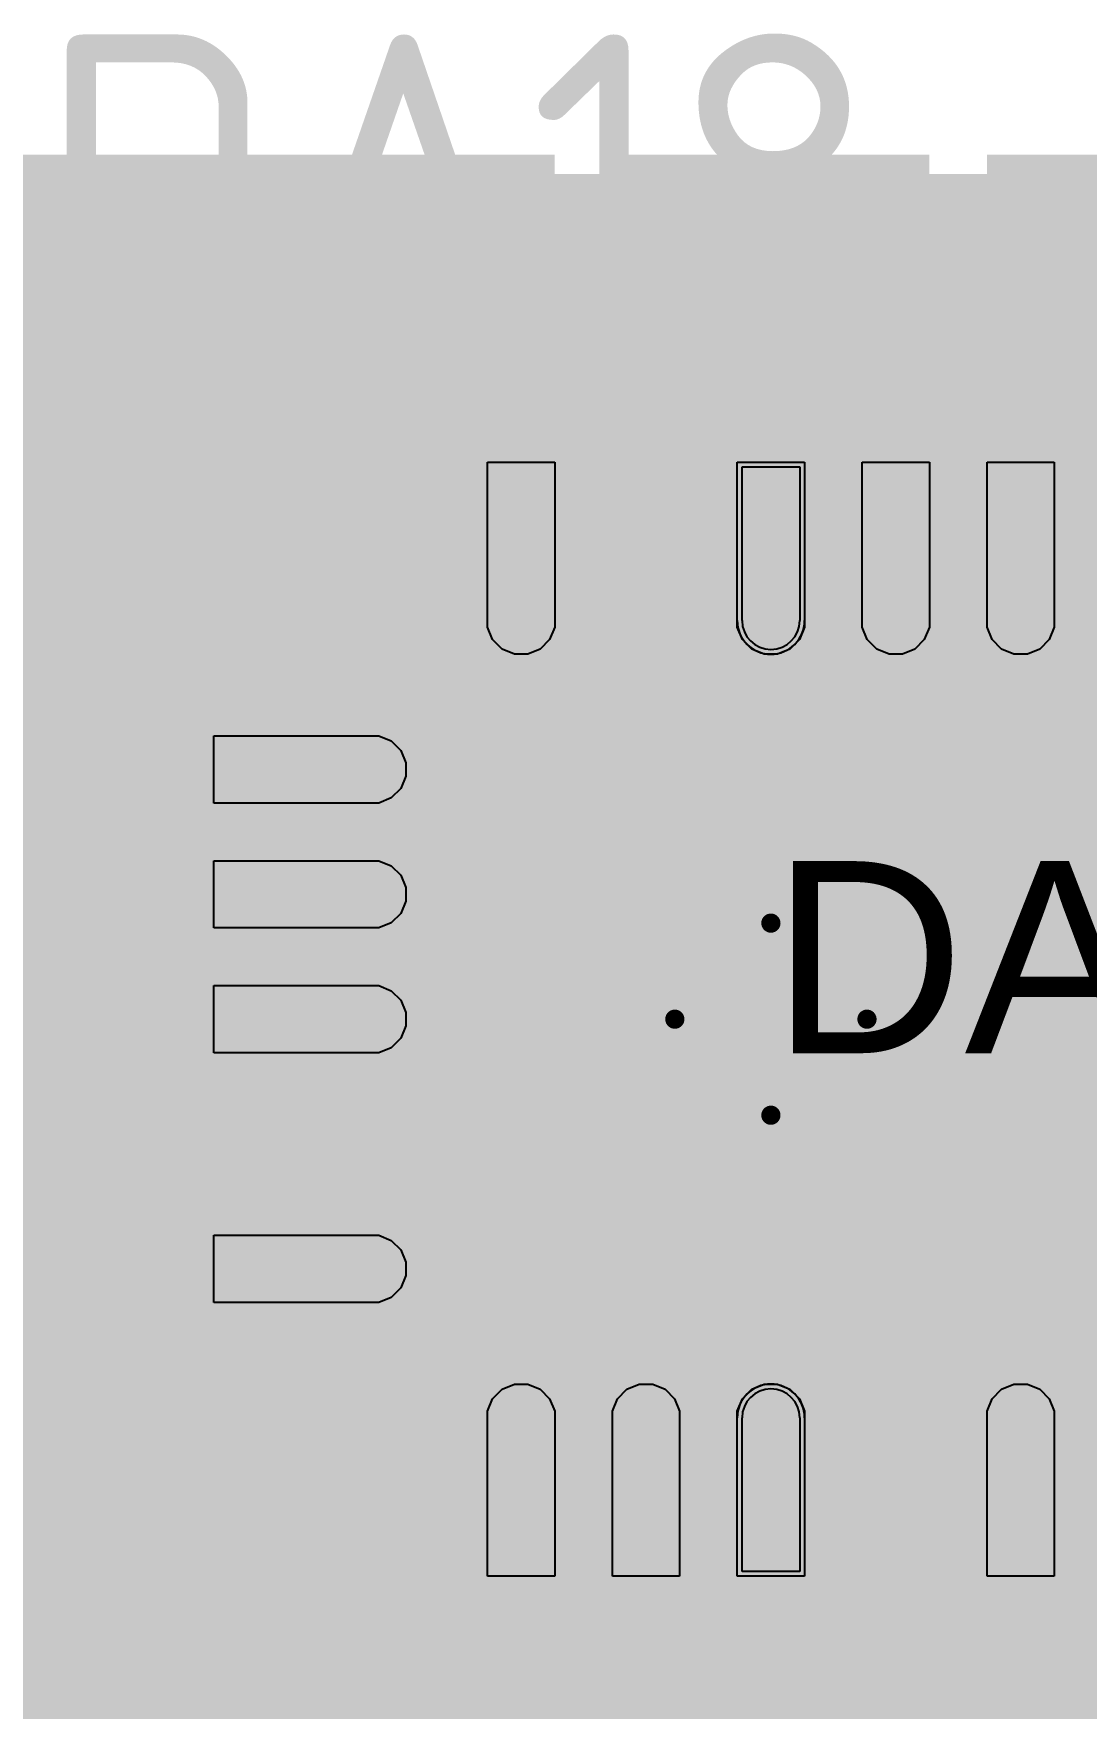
# Model space of a CAD drawing. Header units: inches. Extents: x 0 to 220, y 0 to 115.
# Drawn here: x 137.4 to 142.89, y 29.01 to 37.73 of the extents above; entities that cross this region are included whole.
import ezdxf

# ---------------------------------------------------------------- set-up
doc = ezdxf.new("R2010")
doc.units = ezdxf.units.IN
for name, color, linetype in [('Bottom Layer- Bottom', 5, 'Continuous'), ('Bottom Solder- Bot Mask', 6, 'Continuous'), ('Top 3D Body', 56, 'Continuous'), ('Top Assembly', 56, 'Continuous'), ('Top Component Center', 56, 'Continuous'), ('Top Courtyard', 56, 'Continuous'), ('Top Layer- Top', 1, 'Continuous'), ('Top Overlay- Top Silk', 2, 'Continuous'), ('Top Paste- Top Paste', 8, 'Continuous'), ('Top Solder- Top Mask', 216, 'Continuous')]:
    doc.layers.add(name, color=color, linetype=linetype)
doc.styles.add('Arial', font='', dxfattribs={"height": 0.2})
doc.styles.add('GOST type B', font='', dxfattribs={"height": 0.2})
doc.styles.get('Arial').set_extended_font_data('Arial')
doc.styles.get('GOST type B').set_extended_font_data('GOST type B')

# ---------------------------------------------------------------- blocks, each defined once
blk = doc.blocks.new('20_VQFN_52')
at = {"layer": 'Bottom Layer- Bottom'}
h = blk.add_hatch(color=7, dxfattribs=at)
edge = h.paths.add_edge_path()
edge.add_arc((-1.00000054, 1.00000054), 0.2999994, 0, 360)
h = blk.add_hatch(color=7, dxfattribs=at)
edge = h.paths.add_edge_path()
edge.add_arc((0, 1.00000054), 0.2999994, 0, 360)
h = blk.add_hatch(color=7, dxfattribs=at)
edge = h.paths.add_edge_path()
edge.add_arc((1.00000054, 1.00000054), 0.2999994, 0, 360)
h = blk.add_hatch(color=7, dxfattribs=at)
edge = h.paths.add_edge_path()
edge.add_arc((-1.00000054, 0), 0.2999994, 0, 360)
h = blk.add_hatch(color=7, dxfattribs=at)
edge = h.paths.add_edge_path()
edge.add_arc((0, 0), 0.2999994, 0, 360)
h = blk.add_hatch(color=7, dxfattribs=at)
edge = h.paths.add_edge_path()
edge.add_arc((1.00000054, 0), 0.2999994, 0, 360)
h = blk.add_hatch(color=7, dxfattribs=at)
edge = h.paths.add_edge_path()
edge.add_arc((-1.00000054, -1.00000054), 0.2999994, 0, 360)
h = blk.add_hatch(color=7, dxfattribs=at)
edge = h.paths.add_edge_path()
edge.add_arc((0, -1.00000054), 0.2999994, 0, 360)
h = blk.add_hatch(color=7, dxfattribs=at)
edge = h.paths.add_edge_path()
edge.add_arc((1.00000054, -1.00000054), 0.2999994, 0, 360)
at = {"layer": 'Bottom Solder- Bot Mask'}
h = blk.add_hatch(color=7, dxfattribs=at)
edge = h.paths.add_edge_path()
edge.add_arc((-1.00000054, 1.00000054), 0.2999994, 0, 360)
h = blk.add_hatch(color=7, dxfattribs=at)
edge = h.paths.add_edge_path()
edge.add_arc((0, 1.00000054), 0.2999994, 0, 360)
h = blk.add_hatch(color=7, dxfattribs=at)
edge = h.paths.add_edge_path()
edge.add_arc((1.00000054, 1.00000054), 0.2999994, 0, 360)
h = blk.add_hatch(color=7, dxfattribs=at)
edge = h.paths.add_edge_path()
edge.add_arc((-1.00000054, 0), 0.2999994, 0, 360)
h = blk.add_hatch(color=7, dxfattribs=at)
edge = h.paths.add_edge_path()
edge.add_arc((0, 0), 0.2999994, 0, 360)
h = blk.add_hatch(color=7, dxfattribs=at)
edge = h.paths.add_edge_path()
edge.add_arc((1.00000054, 0), 0.2999994, 0, 360)
h = blk.add_hatch(color=7, dxfattribs=at)
edge = h.paths.add_edge_path()
edge.add_arc((-1.00000054, -1.00000054), 0.2999994, 0, 360)
h = blk.add_hatch(color=7, dxfattribs=at)
edge = h.paths.add_edge_path()
edge.add_arc((0, -1.00000054), 0.2999994, 0, 360)
h = blk.add_hatch(color=7, dxfattribs=at)
edge = h.paths.add_edge_path()
edge.add_arc((1.00000054, -1.00000054), 0.2999994, 0, 360)
at = {"layer": 'Top Layer- Top'}
h = blk.add_hatch(color=1, dxfattribs=at)
edge = h.paths.add_edge_path()
edge.add_line((-1.12499902, 2.89999928), (-1.12499902, 2.07499966))
edge.add_arc((-1.29999994, 2.07499966), 0.17500092, 270, 360, ccw=False)
edge.add_arc((-1.29999994, 2.07499966), 0.17500092, 180, 270, ccw=False)
edge.add_line((-1.47500086, 2.07499966), (-1.47500086, 2.89999928))
edge.add_line((-1.47500086, 2.89999928), (-1.12499902, 2.89999928))
h = blk.add_hatch(color=1, dxfattribs=at)
edge = h.paths.add_edge_path()
edge.add_line((-0.47500032, 2.89999928), (-0.47500032, 2.07499966))
edge.add_arc((-0.65000124, 2.07499966), 0.17500092, 270.00000000000006, 360, ccw=False)
edge.add_arc((-0.6500030360289737, 2.074995324015527), 0.1749965840247437, 179.9985803516581, 270.00058803936463, ccw=False)
edge.add_line((-0.8249996199999998, 2.07499966), (-0.8249996199999998, 2.89999928))
edge.add_line((-0.8249996199999998, 2.89999928), (-0.47500032, 2.89999928))
h = blk.add_hatch(color=1, dxfattribs=at)
edge = h.paths.add_edge_path()
edge.add_line((0.8249996199999998, 2.89999928), (0.8249996199999998, 2.07499966))
edge.add_arc((0.6499969038820222, 2.075001456073475), 0.1750027161271943, 270.0014196423068, 359.99941196667055, ccw=False)
edge.add_arc((0.65000124, 2.07499966), 0.17500092, 180, 270, ccw=False)
edge.add_line((0.47500032, 2.07499966), (0.47500032, 2.89999928))
edge.add_line((0.47500032, 2.89999928), (0.8249996199999998, 2.89999928))
h = blk.add_hatch(color=1, dxfattribs=at)
edge = h.paths.add_edge_path()
edge.add_line((1.47500086, 2.89999928), (1.47500086, 2.07499966))
edge.add_arc((1.29999994, 2.07499966), 0.17500092, 270, 360, ccw=False)
edge.add_arc((1.29999994, 2.07499966), 0.17500092, 180, 270, ccw=False)
edge.add_line((1.12499902, 2.07499966), (1.12499902, 2.89999928))
edge.add_line((1.12499902, 2.89999928), (1.47500086, 2.89999928))
h = blk.add_hatch(color=7, dxfattribs=at)
edge = h.paths.add_edge_path()
edge.add_arc((-1.29999994, 2.39999774), 0.15750032, 0, 360)
h = blk.add_hatch(color=7, dxfattribs=at)
edge = h.paths.add_edge_path()
edge.add_arc((-0.65000124, 2.39999774), 0.15750032, 0, 360)
h = blk.add_hatch(color=7, dxfattribs=at)
edge = h.paths.add_edge_path()
edge.add_arc((0, 2.41805206), 0.15750032, 0, 360)
h = blk.add_hatch(color=7, dxfattribs=at)
edge = h.paths.add_edge_path()
edge.add_arc((0.65000124, 2.40000028), 0.15750032, 0, 360)
h = blk.add_hatch(color=7, dxfattribs=at)
edge = h.paths.add_edge_path()
edge.add_arc((1.29999994, 2.41805206), 0.15750032, 0, 360)
blk.add_hatch(color=7, dxfattribs=at).paths.add_polyline_path([(-1.57499939, 1.57499939), (1.57499939, 1.57499939), (1.57499939, -1.57499939), (-1.57499939, -1.57499939)])
h = blk.add_hatch(color=1, dxfattribs=at)
edge = h.paths.add_edge_path()
edge.add_line((-2.89999928, 1.47500086), (-2.07499966, 1.47500086))
edge.add_arc((-2.07499966, 1.29999994), 0.17500092, 0, 90, ccw=False)
edge.add_arc((-2.07499966, 1.29999994), 0.17500092, 270, 360, ccw=False)
edge.add_line((-2.07499966, 1.12499902), (-2.89999928, 1.12499902))
edge.add_line((-2.89999928, 1.12499902), (-2.89999928, 1.47500086))
h = blk.add_hatch(color=7, dxfattribs=at)
edge = h.paths.add_edge_path()
edge.add_arc((-2.41805206, 1.29999994), 0.15750032, 0, 360)
h = blk.add_hatch(color=7, dxfattribs=at)
edge = h.paths.add_edge_path()
edge.add_arc((-1.00000054, 1.00000054), 0.2999994, 0, 360)
h = blk.add_hatch(color=7, dxfattribs=at)
edge = h.paths.add_edge_path()
edge.add_arc((0, 1.00000054), 0.2999994, 0, 360)
h = blk.add_hatch(color=7, dxfattribs=at)
edge = h.paths.add_edge_path()
edge.add_arc((1.00000054, 1.00000054), 0.2999994, 0, 360)
h = blk.add_hatch(color=1, dxfattribs=at)
edge = h.paths.add_edge_path()
edge.add_line((-2.89999928, 0.8249996199999998), (-2.07499966, 0.8249996199999998))
edge.add_arc((-2.075001456073475, 0.6499969038820222), 0.1750027161271943, 0.0014196423068142394, 89.9994119666706, ccw=False)
edge.add_arc((-2.07499966, 0.65000124), 0.17500092, 270, 360, ccw=False)
edge.add_line((-2.07499966, 0.47500032), (-2.89999928, 0.47500032))
edge.add_line((-2.89999928, 0.47500032), (-2.89999928, 0.8249996199999998))
h = blk.add_hatch(color=7, dxfattribs=at)
edge = h.paths.add_edge_path()
edge.add_arc((-2.40000028, 0.65000124), 0.15750032, 0, 360)
h = blk.add_hatch(color=7, dxfattribs=at)
edge = h.paths.add_edge_path()
edge.add_arc((-1.00000054, 0), 0.2999994, 0, 360)
h = blk.add_hatch(color=7, dxfattribs=at)
edge = h.paths.add_edge_path()
edge.add_arc((0, 0), 0.2999994, 0, 360)
h = blk.add_hatch(color=7, dxfattribs=at)
edge = h.paths.add_edge_path()
edge.add_arc((1.00000054, 0), 0.2999994, 0, 360)
h = blk.add_hatch(color=1, dxfattribs=at)
edge = h.paths.add_edge_path()
edge.add_line((-2.89999928, 0.17500092), (-2.07499966, 0.17500092))
edge.add_arc((-2.07499966, 0), 0.17500092, 0, 90, ccw=False)
edge.add_arc((-2.07499966, 0), 0.17500092, 270, 360, ccw=False)
edge.add_line((-2.07499966, -0.17500092), (-2.89999928, -0.17500092))
edge.add_line((-2.89999928, -0.17500092), (-2.89999928, 0.17500092))
h = blk.add_hatch(color=7, dxfattribs=at)
edge = h.paths.add_edge_path()
edge.add_arc((-2.41805206, 0), 0.15750032, 0, 360)
h = blk.add_hatch(color=1, dxfattribs=at)
edge = h.paths.add_edge_path()
edge.add_line((-2.89999928, -0.47500032), (-2.07499966, -0.47500032))
edge.add_arc((-2.07499966, -0.65000124), 0.17500092, 1.1368683772161603e-13, 90, ccw=False)
edge.add_arc((-2.074995324015527, -0.6500030360289737), 0.1749965840247437, -90.00141964834188, 0.0005880393646862103, ccw=False)
edge.add_line((-2.07499966, -0.8249996199999998), (-2.89999928, -0.8249996199999998))
edge.add_line((-2.89999928, -0.8249996199999998), (-2.89999928, -0.47500032))
h = blk.add_hatch(color=7, dxfattribs=at)
edge = h.paths.add_edge_path()
edge.add_arc((-2.40000028, -0.65000124), 0.15750032, 0, 360)
h = blk.add_hatch(color=7, dxfattribs=at)
edge = h.paths.add_edge_path()
edge.add_arc((-1.00000054, -1.00000054), 0.2999994, 0, 360)
h = blk.add_hatch(color=7, dxfattribs=at)
edge = h.paths.add_edge_path()
edge.add_arc((0, -1.00000054), 0.2999994, 0, 360)
h = blk.add_hatch(color=7, dxfattribs=at)
edge = h.paths.add_edge_path()
edge.add_arc((1.00000054, -1.00000054), 0.2999994, 0, 360)
h = blk.add_hatch(color=1, dxfattribs=at)
edge = h.paths.add_edge_path()
edge.add_line((-2.89999928, -1.12499902), (-2.07499966, -1.12499902))
edge.add_arc((-2.07499966, -1.29999994), 0.17500092, 0, 90, ccw=False)
edge.add_arc((-2.07499966, -1.29999994), 0.17500092, 270, 360, ccw=False)
edge.add_line((-2.07499966, -1.47500086), (-2.89999928, -1.47500086))
edge.add_line((-2.89999928, -1.47500086), (-2.89999928, -1.12499902))
h = blk.add_hatch(color=7, dxfattribs=at)
edge = h.paths.add_edge_path()
edge.add_arc((-2.40000028, -1.29999994), 0.15750032, 0, 360)
h = blk.add_hatch(color=1, dxfattribs=at)
edge = h.paths.add_edge_path()
edge.add_line((-1.47500086, -2.89999928), (-1.47500086, -2.07499966))
edge.add_arc((-1.29999994, -2.07499966), 0.17500092, 90, 180, ccw=False)
edge.add_arc((-1.29999994, -2.07499966), 0.17500092, 0, 90, ccw=False)
edge.add_line((-1.12499902, -2.07499966), (-1.12499902, -2.89999928))
edge.add_line((-1.12499902, -2.89999928), (-1.47500086, -2.89999928))
h = blk.add_hatch(color=1, dxfattribs=at)
edge = h.paths.add_edge_path()
edge.add_line((-0.8249996199999998, -2.89999928), (-0.8249996199999998, -2.07499966))
edge.add_arc((-0.6499969038820222, -2.075001456073475), 0.1750027161271943, 90.00141964230681, 179.9994119666705, ccw=False)
edge.add_arc((-0.65000124, -2.07499966), 0.17500092, 0, 90, ccw=False)
edge.add_line((-0.47500032, -2.07499966), (-0.47500032, -2.89999928))
edge.add_line((-0.47500032, -2.89999928), (-0.8249996199999998, -2.89999928))
h = blk.add_hatch(color=1, dxfattribs=at)
edge = h.paths.add_edge_path()
edge.add_line((0.47500032, -2.89999928), (0.47500032, -2.07499966))
edge.add_arc((0.65000124, -2.07499966), 0.17500092, 90.00000000000011, 180, ccw=False)
edge.add_arc((0.6500030360289737, -2.074995324015527), 0.1749965840247437, -0.0014196483418800199, 90.00058803936457, ccw=False)
edge.add_line((0.8249996199999998, -2.07499966), (0.8249996199999998, -2.89999928))
edge.add_line((0.8249996199999998, -2.89999928), (0.47500032, -2.89999928))
h = blk.add_hatch(color=1, dxfattribs=at)
edge = h.paths.add_edge_path()
edge.add_line((1.12499902, -2.89999928), (1.12499902, -2.07499966))
edge.add_arc((1.29999994, -2.07499966), 0.17500092, 90, 180, ccw=False)
edge.add_arc((1.29999994, -2.07499966), 0.17500092, 0, 90, ccw=False)
edge.add_line((1.47500086, -2.07499966), (1.47500086, -2.89999928))
edge.add_line((1.47500086, -2.89999928), (1.12499902, -2.89999928))
h = blk.add_hatch(color=7, dxfattribs=at)
edge = h.paths.add_edge_path()
edge.add_arc((-1.29999994, -2.41805206), 0.15750032, 0, 360)
h = blk.add_hatch(color=7, dxfattribs=at)
edge = h.paths.add_edge_path()
edge.add_arc((-0.65000124, -2.40000028), 0.15750032, 0, 360)
h = blk.add_hatch(color=7, dxfattribs=at)
edge = h.paths.add_edge_path()
edge.add_arc((0, -2.41805206), 0.15750032, 0, 360)
h = blk.add_hatch(color=7, dxfattribs=at)
edge = h.paths.add_edge_path()
edge.add_arc((0.65000124, -2.40000028), 0.15750032, 0, 360)
h = blk.add_hatch(color=7, dxfattribs=at)
edge = h.paths.add_edge_path()
edge.add_arc((1.29999994, -2.40000028), 0.15750032, 0, 360)
at = {"layer": 'Top Paste- Top Paste'}
h = blk.add_hatch(color=8, dxfattribs=at)
edge = h.paths.add_edge_path()
edge.add_line((-1.15000024, 2.8750006), (-1.15000024, 2.07499966))
edge.add_arc((-1.29999994, 2.07499966), 0.1499997, 270, 360, ccw=False)
edge.add_arc((-1.29999994, 2.07499966), 0.1499997, 180, 270, ccw=False)
edge.add_line((-1.44999964, 2.07499966), (-1.44999964, 2.8750006))
edge.add_line((-1.44999964, 2.8750006), (-1.15000024, 2.8750006))
h = blk.add_hatch(color=8, dxfattribs=at)
edge = h.paths.add_edge_path()
edge.add_line((-0.499999, 2.8750006), (-0.499999, 2.07499966))
edge.add_arc((-0.6499969040266516, 2.074997863974734), 0.1499979040374041, -90.00165624296272, 0.0006860407037265759, ccw=False)
edge.add_arc((-0.65000124, 2.07499966), 0.1499997, 180, 270, ccw=False)
edge.add_line((-0.8000009399999999, 2.07499966), (-0.8000009399999999, 2.8750006))
edge.add_line((-0.8000009399999999, 2.8750006), (-0.499999, 2.8750006))
h = blk.add_hatch(color=8, dxfattribs=at)
edge = h.paths.add_edge_path()
edge.add_line((0.8000009399999999, 2.8750006), (0.8000009399999999, 2.07499966))
edge.add_arc((0.65000124, 2.07499966), 0.1499997, 269.99999999999994, 360, ccw=False)
edge.add_arc((0.6500030360771837, 2.075003996129102), 0.1500040361398554, 180.0016562347482, 269.9993139675108, ccw=False)
edge.add_line((0.499999, 2.07499966), (0.499999, 2.8750006))
edge.add_line((0.499999, 2.8750006), (0.8000009399999999, 2.8750006))
h = blk.add_hatch(color=8, dxfattribs=at)
edge = h.paths.add_edge_path()
edge.add_line((1.44999964, 2.8750006), (1.44999964, 2.07499966))
edge.add_arc((1.29999994, 2.07499966), 0.1499997, 270, 360, ccw=False)
edge.add_arc((1.29999994, 2.07499966), 0.1499997, 180, 270, ccw=False)
edge.add_line((1.15000024, 2.07499966), (1.15000024, 2.8750006))
edge.add_line((1.15000024, 2.8750006), (1.44999964, 2.8750006))
h = blk.add_hatch(color=8, dxfattribs=at)
edge = h.paths.add_edge_path()
edge.add_line((-2.8750006, 1.44999964), (-2.07499966, 1.44999964))
edge.add_arc((-2.07499966, 1.29999994), 0.1499997, 0, 90, ccw=False)
edge.add_arc((-2.07499966, 1.29999994), 0.1499997, 270, 360, ccw=False)
edge.add_line((-2.07499966, 1.15000024), (-2.8750006, 1.15000024))
edge.add_line((-2.8750006, 1.15000024), (-2.8750006, 1.44999964))
for points in [[(-1.44999964, 0.1499997), (-0.15000224, 0.1499997), (-0.15000224, 1.4499971), (-1.44999964, 1.4499971)], [(0.1499997, 0.1499997), (1.4499971, 0.1499997), (1.4499971, 1.4499971), (0.1499997, 1.4499971)], [(-1.44999964, -1.44999964), (-0.15000224, -1.44999964), (-0.15000224, -0.15000224), (-1.44999964, -0.15000224)], [(0.1499997, -1.44999964), (1.4499971, -1.44999964), (1.4499971, -0.15000224), (0.1499997, -0.15000224)]]:
    blk.add_hatch(color=7, dxfattribs=at).paths.add_polyline_path(points)
h = blk.add_hatch(color=8, dxfattribs=at)
edge = h.paths.add_edge_path()
edge.add_line((-2.8750006, 0.8000009399999999), (-2.07499966, 0.8000009399999999))
edge.add_arc((-2.07499966, 0.65000124), 0.1499997, -1.1368683772161603e-13, 90, ccw=False)
edge.add_arc((-2.075003996129102, 0.6500030360771837), 0.1500040361398554, 270.0016562347482, 359.9993139675108, ccw=False)
edge.add_line((-2.07499966, 0.499999), (-2.8750006, 0.499999))
edge.add_line((-2.8750006, 0.499999), (-2.8750006, 0.8000009399999999))
h = blk.add_hatch(color=8, dxfattribs=at)
edge = h.paths.add_edge_path()
edge.add_line((-2.8750006, 0.1499997), (-2.07499966, 0.1499997))
edge.add_arc((-2.07499966, -3.69618646800518e-17), 0.1499997, 0, 90, ccw=False)
edge.add_arc((-2.07499966, 3.69618646800518e-17), 0.1499997, 270, 360, ccw=False)
edge.add_line((-2.07499966, -0.1499997), (-2.8750006, -0.1499997))
edge.add_line((-2.8750006, -0.1499997), (-2.8750006, 0.1499997))
h = blk.add_hatch(color=8, dxfattribs=at)
edge = h.paths.add_edge_path()
edge.add_line((-2.8750006, -0.499999), (-2.07499966, -0.499999))
edge.add_arc((-2.074997863974734, -0.6499969040266516), 0.1499979040374041, -0.0016562429627242636, 90.00068604070373, ccw=False)
edge.add_arc((-2.07499966, -0.65000124), 0.1499997, 270, 360, ccw=False)
edge.add_line((-2.07499966, -0.8000009399999999), (-2.8750006, -0.8000009399999999))
edge.add_line((-2.8750006, -0.8000009399999999), (-2.8750006, -0.499999))
h = blk.add_hatch(color=8, dxfattribs=at)
edge = h.paths.add_edge_path()
edge.add_line((-2.8750006, -1.15000024), (-2.07499966, -1.15000024))
edge.add_arc((-2.07499966, -1.29999994), 0.1499997, 0, 90, ccw=False)
edge.add_arc((-2.07499966, -1.29999994), 0.1499997, 270, 360, ccw=False)
edge.add_line((-2.07499966, -1.44999964), (-2.8750006, -1.44999964))
edge.add_line((-2.8750006, -1.44999964), (-2.8750006, -1.15000024))
h = blk.add_hatch(color=8, dxfattribs=at)
edge = h.paths.add_edge_path()
edge.add_line((-1.44999964, -2.8750006), (-1.44999964, -2.07499966))
edge.add_arc((-1.29999994, -2.07499966), 0.1499997, 90, 180, ccw=False)
edge.add_arc((-1.29999994, -2.07499966), 0.1499997, 0, 90, ccw=False)
edge.add_line((-1.15000024, -2.07499966), (-1.15000024, -2.8750006))
edge.add_line((-1.15000024, -2.8750006), (-1.44999964, -2.8750006))
h = blk.add_hatch(color=8, dxfattribs=at)
edge = h.paths.add_edge_path()
edge.add_line((-0.8000009399999999, -2.8750006), (-0.8000009399999999, -2.07499966))
edge.add_arc((-0.65000124, -2.07499966), 0.1499997, 89.99999999999989, 180, ccw=False)
edge.add_arc((-0.6500030360771837, -2.075003996129102), 0.1500040361398554, 0.0016562347482249606, 89.99931396751077, ccw=False)
edge.add_line((-0.499999, -2.07499966), (-0.499999, -2.8750006))
edge.add_line((-0.499999, -2.8750006), (-0.8000009399999999, -2.8750006))
h = blk.add_hatch(color=8, dxfattribs=at)
edge = h.paths.add_edge_path()
edge.add_line((0.499999, -2.8750006), (0.499999, -2.07499966))
edge.add_arc((0.6499969040266516, -2.074997863974734), 0.1499979040374041, 89.99834375703722, 180.0006860407037, ccw=False)
edge.add_arc((0.65000124, -2.07499966), 0.1499997, 0, 90, ccw=False)
edge.add_line((0.8000009399999999, -2.07499966), (0.8000009399999999, -2.8750006))
edge.add_line((0.8000009399999999, -2.8750006), (0.499999, -2.8750006))
h = blk.add_hatch(color=8, dxfattribs=at)
edge = h.paths.add_edge_path()
edge.add_line((1.15000024, -2.8750006), (1.15000024, -2.07499966))
edge.add_arc((1.29999994, -2.07499966), 0.1499997, 90, 180, ccw=False)
edge.add_arc((1.29999994, -2.07499966), 0.1499997, 0, 90, ccw=False)
edge.add_line((1.44999964, -2.07499966), (1.44999964, -2.8750006))
edge.add_line((1.44999964, -2.8750006), (1.15000024, -2.8750006))
at = {"layer": 'Top Solder- Top Mask'}
for color, points in [(216, [(-0.47500032, 2.89999928), (-0.47500032, 2.07499966), (-0.47500032, 2.04018896), (-0.50164492, 1.97586854), (-0.5508726599999999, 1.9266408), (-0.61519308, 1.89999874), (-0.65000124, 1.89999874), (-0.68481194, 1.89999874), (-0.7491323599999999, 1.9266408), (-0.7983601, 1.97586854), (-0.8250021599999999, 2.04018896), (-0.8250021599999999, 2.07499966), (-0.8249996199999998, 2.07499966), (-0.8249996199999998, 2.89999928)]), (7, [(-1.57499939, 1.57499939), (1.57499939, 1.57499939), (1.57499939, -1.57499939), (-1.57499939, -1.57499939)]), (216, [(-2.89999928, -0.47500032), (-2.07499966, -0.47500032), (-2.0401915, -0.47500032), (-1.97587108, -0.50164492), (-1.92664334, -0.5508726599999999), (-1.89999874, -0.61519308), (-1.89999874, -0.65000124), (-1.89999874, -0.68481194), (-1.92664334, -0.7491323599999999), (-1.97587108, -0.7983601), (-2.0401915, -0.8250021599999999), (-2.07499966, -0.8250021599999999), (-2.07499966, -0.8249996199999998), (-2.89999928, -0.8249996199999998)]), (216, [(0.47500032, -2.89999928), (0.47500032, -2.07499966), (0.47500032, -2.0401915), (0.5016423799999999, -1.97587108), (0.55087012, -1.92664334), (0.61519054, -1.89999874), (0.65000124, -1.89999874), (0.6848093999999999, -1.89999874), (0.74912982, -1.92664334), (0.7983575599999999, -1.97587108), (0.8250021599999999, -2.0401915), (0.8250021599999999, -2.07499966), (0.8249996199999998, -2.07499966), (0.8249996199999998, -2.89999928)])]:
    blk.add_hatch(color=color, dxfattribs=at).paths.add_polyline_path(points)
h = blk.add_hatch(color=7, dxfattribs=at)
edge = h.paths.add_edge_path()
edge.add_arc((-1.29999994, 2.39999774), 0.15750032, 0, 360)
h = blk.add_hatch(color=7, dxfattribs=at)
edge = h.paths.add_edge_path()
edge.add_arc((-0.65000124, 2.39999774), 0.15750032, 0, 360)
h = blk.add_hatch(color=7, dxfattribs=at)
edge = h.paths.add_edge_path()
edge.add_arc((0, 2.41805206), 0.15750032, 0, 360)
h = blk.add_hatch(color=7, dxfattribs=at)
edge = h.paths.add_edge_path()
edge.add_arc((0.65000124, 2.40000028), 0.15750032, 0, 360)
h = blk.add_hatch(color=7, dxfattribs=at)
edge = h.paths.add_edge_path()
edge.add_arc((1.29999994, 2.41805206), 0.15750032, 0, 360)
h = blk.add_hatch(color=7, dxfattribs=at)
edge = h.paths.add_edge_path()
edge.add_arc((-2.41805206, 1.29999994), 0.15750032, 0, 360)
h = blk.add_hatch(color=7, dxfattribs=at)
edge = h.paths.add_edge_path()
edge.add_arc((-1.00000054, 1.00000054), 0.2999994, 0, 360)
h = blk.add_hatch(color=7, dxfattribs=at)
edge = h.paths.add_edge_path()
edge.add_arc((0, 1.00000054), 0.2999994, 0, 360)
h = blk.add_hatch(color=7, dxfattribs=at)
edge = h.paths.add_edge_path()
edge.add_arc((1.00000054, 1.00000054), 0.2999994, 0, 360)
h = blk.add_hatch(color=7, dxfattribs=at)
edge = h.paths.add_edge_path()
edge.add_arc((-2.40000028, 0.65000124), 0.15750032, 0, 360)
h = blk.add_hatch(color=7, dxfattribs=at)
edge = h.paths.add_edge_path()
edge.add_arc((-1.00000054, 0), 0.2999994, 0, 360)
h = blk.add_hatch(color=7, dxfattribs=at)
edge = h.paths.add_edge_path()
edge.add_arc((0, 0), 0.2999994, 0, 360)
h = blk.add_hatch(color=7, dxfattribs=at)
edge = h.paths.add_edge_path()
edge.add_arc((1.00000054, 0), 0.2999994, 0, 360)
h = blk.add_hatch(color=7, dxfattribs=at)
edge = h.paths.add_edge_path()
edge.add_arc((-2.41805206, 0), 0.15750032, 0, 360)
h = blk.add_hatch(color=7, dxfattribs=at)
edge = h.paths.add_edge_path()
edge.add_arc((-2.40000028, -0.65000124), 0.15750032, 0, 360)
h = blk.add_hatch(color=7, dxfattribs=at)
edge = h.paths.add_edge_path()
edge.add_arc((-1.00000054, -1.00000054), 0.2999994, 0, 360)
h = blk.add_hatch(color=7, dxfattribs=at)
edge = h.paths.add_edge_path()
edge.add_arc((0, -1.00000054), 0.2999994, 0, 360)
h = blk.add_hatch(color=7, dxfattribs=at)
edge = h.paths.add_edge_path()
edge.add_arc((1.00000054, -1.00000054), 0.2999994, 0, 360)
h = blk.add_hatch(color=7, dxfattribs=at)
edge = h.paths.add_edge_path()
edge.add_arc((-2.40000028, -1.29999994), 0.15750032, 0, 360)
h = blk.add_hatch(color=7, dxfattribs=at)
edge = h.paths.add_edge_path()
edge.add_arc((-1.29999994, -2.41805206), 0.15750032, 0, 360)
h = blk.add_hatch(color=7, dxfattribs=at)
edge = h.paths.add_edge_path()
edge.add_arc((-0.65000124, -2.40000028), 0.15750032, 0, 360)
h = blk.add_hatch(color=7, dxfattribs=at)
edge = h.paths.add_edge_path()
edge.add_arc((0, -2.41805206), 0.15750032, 0, 360)
h = blk.add_hatch(color=7, dxfattribs=at)
edge = h.paths.add_edge_path()
edge.add_arc((0.65000124, -2.40000028), 0.15750032, 0, 360)
h = blk.add_hatch(color=7, dxfattribs=at)
edge = h.paths.add_edge_path()
edge.add_arc((1.29999994, -2.40000028), 0.15750032, 0, 360)
at = {"layer": 'Top 3D Body'}
for points in [[(-2.5750012, -2.5750012, 0.1999996, 0.1999996, 0), (-2.5750012, 2.5750012, 0.1999996, 0.1999996, 0)], [(-2.5750012, 2.5750012, 0.1999996, 0.1999996, 0), (2.5750012, 2.5750012, 0.1999996, 0.1999996, 0)], [(-2.5750012, -2.5750012, 0.1999996, 0.1999996, 0), (2.5750012, -2.5750012, 0.1999996, 0.1999996, 0)]]:
    blk.add_lwpolyline(points, format="xyseb", dxfattribs=at)
for points in [[(-2.6250011, 2.5750012, 0.0999998, 0.0999998, 1), (-2.5250013, 2.5750012, 0.0999998, 0.0999998, 1)], [(-2.6250011, 2.5750012, 0.0999998, 0.0999998, 1), (-2.5250013, 2.5750012, 0.0999998, 0.0999998, 1)], [(-2.6250011, -2.5750012, 0.0999998, 0.0999998, 1), (-2.5250013, -2.5750012, 0.0999998, 0.0999998, 1)], [(-2.6250011, -2.5750012, 0.0999998, 0.0999998, 1), (-2.5250013, -2.5750012, 0.0999998, 0.0999998, 1)]]:
    blk.add_lwpolyline(points, format="xyseb", close=True, dxfattribs=at)
at = {"layer": 'Top Assembly'}
for points in [[(-3.00000162, -3.00000162, 0.1999996, 0.1999996, 0), (-3.00000162, 3.00000162, 0.1999996, 0.1999996, 0)], [(-3.00000162, 3.00000162, 0.1999996, 0.1999996, 0), (3.00000162, 3.00000162, 0.1999996, 0.1999996, 0)], [(-3.00000162, -3.00000162, 0.1999996, 0.1999996, 0), (3.00000162, -3.00000162, 0.1999996, 0.1999996, 0)]]:
    blk.add_lwpolyline(points, format="xyseb", dxfattribs=at)
for points in [[(-3.05000152, 3.00000162, 0.0999998, 0.0999998, 1), (-2.95000172, 3.00000162, 0.0999998, 0.0999998, 1)], [(-3.05000152, 3.00000162, 0.0999998, 0.0999998, 1), (-2.95000172, 3.00000162, 0.0999998, 0.0999998, 1)], [(-3.05000152, -3.00000162, 0.0999998, 0.0999998, 1), (-2.95000172, -3.00000162, 0.0999998, 0.0999998, 1)], [(-3.05000152, -3.00000162, 0.0999998, 0.0999998, 1), (-2.95000172, -3.00000162, 0.0999998, 0.0999998, 1)]]:
    blk.add_lwpolyline(points, format="xyseb", close=True, dxfattribs=at)
at = {"layer": 'Top Component Center'}
for points in [[(0, -0.499999, 0.0999998, 0.0999998, 0), (0, 0.499999, 0.0999998, 0.0999998, 0)], [(-0.499999, 0, 0.0999998, 0.0999998, 0), (0.499999, 0, 0.0999998, 0.0999998, 0)]]:
    blk.add_lwpolyline(points, format="xyseb", dxfattribs=at)
for points in [[(-0.02499868, 0.499999, 0.0499999, 0.0499999, 1), (0.02499868, 0.499999, 0.0499999, 0.0499999, 1)], [(-0.5249976799999999, 0, 0.0499999, 0.0499999, 1), (-0.47500032, 0, 0.0499999, 0.0499999, 1)], [(0.47500032, 0, 0.0499999, 0.0499999, 1), (0.5249976799999999, 0, 0.0499999, 0.0499999, 1)], [(-0.02499868, -0.499999, 0.0499999, 0.0499999, 1), (0.02499868, -0.499999, 0.0499999, 0.0499999, 1)]]:
    blk.add_lwpolyline(points, format="xyseb", close=True, dxfattribs=at)
at = {"layer": 'Top Courtyard'}
for points in [[(-3.00000162, -3.00000162, 0.1999996, 0.1999996, 0), (-3.00000162, 3.00000162, 0.1999996, 0.1999996, 0)], [(-3.00000162, 3.00000162, 0.1999996, 0.1999996, 0), (3.00000162, 3.00000162, 0.1999996, 0.1999996, 0)], [(-3.00000162, -3.00000162, 0.1999996, 0.1999996, 0), (3.00000162, -3.00000162, 0.1999996, 0.1999996, 0)]]:
    blk.add_lwpolyline(points, format="xyseb", dxfattribs=at)
for points in [[(-3.05000152, 3.00000162, 0.0999998, 0.0999998, 1), (-2.95000172, 3.00000162, 0.0999998, 0.0999998, 1)], [(-3.05000152, 3.00000162, 0.0999998, 0.0999998, 1), (-2.95000172, 3.00000162, 0.0999998, 0.0999998, 1)], [(-3.05000152, -3.00000162, 0.0999998, 0.0999998, 1), (-2.95000172, -3.00000162, 0.0999998, 0.0999998, 1)], [(-3.05000152, -3.00000162, 0.0999998, 0.0999998, 1), (-2.95000172, -3.00000162, 0.0999998, 0.0999998, 1)]]:
    blk.add_lwpolyline(points, format="xyseb", close=True, dxfattribs=at)
at = {"layer": 'Top Layer- Top'}
for p, q in [((-0.17500092, 2.07499966), (-0.17500092, 2.89999928)), ((-0.17500092, 2.89999928), (0.17500092, 2.89999928)), ((0.17500092, 2.89999928), (0.17500092, 2.07499966)), ((-0.17500092, -2.89999928), (-0.17500092, -2.07499966)), ((0.17500092, -2.07499966), (0.17500092, -2.89999928)), ((0.17500092, -2.89999928), (-0.17500092, -2.89999928))]:
    blk.add_line(p, q, dxfattribs=at)
for centre, start, end in [((0, 2.07499966), 180, 270), ((0, 2.07499966), 270, 0), ((0, -2.07499966), 90, 180), ((0, -2.07499966), 0, 90)]:
    blk.add_arc(centre, 0.17500092, start, end, dxfattribs=at)
at = {"layer": 'Top Overlay- Top Silk'}
for points in [[(-2.5750012, 1.85000138, 0.1999996, 0.1999996, 0), (-2.5750012, 2.5750012, 0.1999996, 0.1999996, 0)], [(-2.5750012, 2.5750012, 0.1999996, 0.1999996, 0), (-1.85000138, 2.5750012, 0.1999996, 0.1999996, 0)], [(-2.5750012, -2.5750012, 0.1999996, 0.1999996, 0), (-2.5750012, -1.85000138, 0.1999996, 0.1999996, 0)], [(-2.5750012, -2.5750012, 0.1999996, 0.1999996, 0), (-1.85000138, -2.5750012, 0.1999996, 0.1999996, 0)]]:
    blk.add_lwpolyline(points, format="xyseb", dxfattribs=at)
for points in [[(-2.6250011, 2.5750012, 0.0999998, 0.0999998, 1), (-2.5250013, 2.5750012, 0.0999998, 0.0999998, 1)], [(-2.6250011, 2.5750012, 0.0999998, 0.0999998, 1), (-2.5250013, 2.5750012, 0.0999998, 0.0999998, 1)], [(-1.90000128, 2.5750012, 0.0999998, 0.0999998, 1), (-1.80000148, 2.5750012, 0.0999998, 0.0999998, 1)], [(-2.6250011, 1.85000138, 0.0999998, 0.0999998, 1), (-2.5250013, 1.85000138, 0.0999998, 0.0999998, 1)], [(-3.44999818, 1.27500126, 0.2499995, 0.2499995, 1), (-3.70000022, 1.27500126, 0.2499995, 0.2499995, 1)], [(-3.76249946, 1.27500126, 0.12499848, 0.12499848, 1), (-3.63750098, 1.27500126, 0.12499848, 0.12499848, 1)], [(-3.51249742, 1.27500126, 0.12499848, 0.12499848, 1), (-3.38749894, 1.27500126, 0.12499848, 0.12499848, 1)], [(-2.6250011, -1.85000138, 0.0999998, 0.0999998, 1), (-2.5250013, -1.85000138, 0.0999998, 0.0999998, 1)], [(-2.6250011, -2.5750012, 0.0999998, 0.0999998, 1), (-2.5250013, -2.5750012, 0.0999998, 0.0999998, 1)], [(-2.6250011, -2.5750012, 0.0999998, 0.0999998, 1), (-2.5250013, -2.5750012, 0.0999998, 0.0999998, 1)], [(-1.90000128, -2.5750012, 0.0999998, 0.0999998, 1), (-1.80000148, -2.5750012, 0.0999998, 0.0999998, 1)]]:
    blk.add_lwpolyline(points, format="xyseb", close=True, dxfattribs=at)
at = {"layer": 'Top Paste- Top Paste'}
for p, q in [((-0.1499997, 2.07499966), (-0.1499997, 2.8750006)), ((-0.1499997, 2.8750006), (0.1499997, 2.8750006)), ((0.1499997, 2.8750006), (0.1499997, 2.07499966)), ((-0.1499997, -2.8750006), (-0.1499997, -2.07499966)), ((0.1499997, -2.07499966), (0.1499997, -2.8750006)), ((0.1499997, -2.8750006), (-0.1499997, -2.8750006))]:
    blk.add_line(p, q, dxfattribs=at)
for centre, start, end in [((3.69618646800518e-17, 2.07499966), 180, 270), ((-3.69618646800518e-17, 2.07499966), 270, 0), ((3.69618646800518e-17, -2.07499966), 90.00000000000001, 180), ((-3.69618646800518e-17, -2.07499966), 0, 89.99999999999999)]:
    blk.add_arc(centre, 0.1499997, start, end, dxfattribs=at)
at = {"layer": 'Top Solder- Top Mask'}
for p, q in [((-1.47500086, 2.07499966), (-1.47500086, 2.89999928)), ((-1.47500086, 2.89999928), (-1.12499902, 2.89999928)), ((-1.12499902, 2.89999928), (-1.12499902, 2.07499966)), ((-0.17500092, 2.07499966), (-0.17500092, 2.89999928)), ((-0.17500092, 2.89999928), (0.17500092, 2.89999928)), ((0.17500092, 2.89999928), (0.17500092, 2.07499966)), ((0.47500032, 2.07499966), (0.47500032, 2.89999928)), ((0.47500032, 2.89999928), (0.8249996199999998, 2.89999928)), ((0.8249996199999998, 2.89999928), (0.8250021599999999, 2.07499966)), ((1.12499902, 2.07499966), (1.12499902, 2.89999928)), ((1.12499902, 2.89999928), (1.47500086, 2.89999928)), ((1.47500086, 2.89999928), (1.47500086, 2.07499966)), ((-1.47500086, 2.04018896), (-1.47500086, 2.07499966)), ((-1.47500086, 2.07499966), (-1.47500086, 2.07499966)), ((-1.4483588, 1.97586854), (-1.47500086, 2.04018896)), ((-1.12499902, 2.04018896), (-1.15164362, 1.97586854)), ((-1.12499902, 2.07499966), (-1.12499902, 2.04018896)), ((-0.17500092, 2.04018896), (-0.17500092, 2.07499966)), ((-0.17500092, 2.07499966), (-0.17500092, 2.07499966)), ((-0.14835886, 1.97586854), (-0.17500092, 2.04018896)), ((0.17500092, 2.04018896), (0.14835632, 1.97586854)), ((0.17500092, 2.07499966), (0.17500092, 2.04018896)), ((0.47500032, 2.04018896), (0.47500032, 2.07499966)), ((0.47500032, 2.07499966), (0.47500032, 2.07499966)), ((0.5016423799999999, 1.97586854), (0.47500032, 2.04018896)), ((0.8250021599999999, 2.04018896), (0.7983575599999999, 1.97586854)), ((0.8250021599999999, 2.07499966), (0.8250021599999999, 2.04018896)), ((1.12499902, 2.04018896), (1.12499902, 2.07499966)), ((1.12499902, 2.07499966), (1.12499902, 2.07499966)), ((1.15164108, 1.97586854), (1.12499902, 2.04018896)), ((1.47500086, 2.04018896), (1.44835626, 1.97586854)), ((1.47500086, 2.07499966), (1.47500086, 2.04018896)), ((-1.39913106, 1.9266408), (-1.4483588, 1.97586854)), ((-1.33481064, 1.89999874), (-1.39913106, 1.9266408)), ((-1.20087136, 1.9266408), (-1.26519178, 1.89999874)), ((-1.15164362, 1.97586854), (-1.20087136, 1.9266408)), ((-0.09913112, 1.9266408), (-0.14835886, 1.97586854)), ((-0.0348107, 1.89999874), (-0.09913112, 1.9266408)), ((0.09912858, 1.9266408), (0.03480816, 1.89999874)), ((0.14835632, 1.97586854), (0.09912858, 1.9266408)), ((0.55087012, 1.9266408), (0.5016423799999999, 1.97586854)), ((0.61519054, 1.89999874), (0.55087012, 1.9266408)), ((0.74912982, 1.9266408), (0.6848093999999999, 1.89999874)), ((0.7983575599999999, 1.97586854), (0.74912982, 1.9266408)), ((1.20086882, 1.9266408), (1.15164108, 1.97586854)), ((1.26518924, 1.89999874), (1.20086882, 1.9266408)), ((1.39912852, 1.9266408), (1.3348081, 1.89999874)), ((1.44835626, 1.97586854), (1.39912852, 1.9266408)), ((-1.29999994, 1.89999874), (-1.33481064, 1.89999874)), ((-1.26519178, 1.89999874), (-1.29999994, 1.89999874)), ((0, 1.89999874), (-0.0348107, 1.89999874)), ((0.03480816, 1.89999874), (0, 1.89999874)), ((0.65000124, 1.89999874), (0.61519054, 1.89999874)), ((0.6848093999999999, 1.89999874), (0.65000124, 1.89999874)), ((1.29999994, 1.89999874), (1.26518924, 1.89999874)), ((1.3348081, 1.89999874), (1.29999994, 1.89999874)), ((-2.89999928, 1.47500086), (-2.07499966, 1.47500086)), ((-2.89999928, 1.12499902), (-2.89999928, 1.47500086)), ((-2.07499966, 1.47500086), (-2.0401915, 1.47500086)), ((-2.0401915, 1.47500086), (-1.97587108, 1.44835626)), ((-1.97587108, 1.44835626), (-1.92664334, 1.39912852)), ((-1.92664334, 1.39912852), (-1.89999874, 1.3348081)), ((-1.89999874, 1.3348081), (-1.89999874, 1.29999994)), ((-1.89999874, 1.26518924), (-1.92664334, 1.20086882)), ((-1.89999874, 1.29999994), (-1.89999874, 1.26518924)), ((-1.97587108, 1.15164108), (-2.0401915, 1.12499902)), ((-1.92664334, 1.20086882), (-1.97587108, 1.15164108)), ((-2.07499966, 1.12499902), (-2.89999928, 1.12499902)), ((-2.0401915, 1.12499902), (-2.07499966, 1.12499902)), ((-2.07499966, 1.12499902), (-2.07499966, 1.12499902)), ((-2.89999928, 0.8249996199999998), (-2.07499966, 0.8250021599999999)), ((-2.89999928, 0.47500032), (-2.89999928, 0.8249996199999998)), ((-2.07499966, 0.8250021599999999), (-2.0401915, 0.8250021599999999)), ((-2.0401915, 0.8250021599999999), (-1.97587108, 0.7983575599999999)), ((-1.97587108, 0.7983575599999999), (-1.92664334, 0.74912982)), ((-1.92664334, 0.74912982), (-1.89999874, 0.6848093999999999)), ((-1.89999874, 0.61519054), (-1.92664334, 0.55087012)), ((-1.89999874, 0.6848093999999999), (-1.89999874, 0.65000124)), ((-1.89999874, 0.65000124), (-1.89999874, 0.61519054)), ((-1.92664334, 0.55087012), (-1.97587108, 0.5016423799999999)), ((-2.07499966, 0.47500032), (-2.89999928, 0.47500032)), ((-2.0401915, 0.47500032), (-2.07499966, 0.47500032)), ((-2.07499966, 0.47500032), (-2.07499966, 0.47500032)), ((-1.97587108, 0.5016423799999999), (-2.0401915, 0.47500032)), ((-2.89999928, 0.17500092), (-2.07499966, 0.17500092)), ((-2.89999928, -0.17500092), (-2.89999928, 0.17500092)), ((-2.07499966, 0.17500092), (-2.0401915, 0.17500092)), ((-2.0401915, 0.17500092), (-1.97587108, 0.14835632)), ((-1.97587108, 0.14835632), (-1.92664334, 0.09912858)), ((-1.92664334, 0.09912858), (-1.89999874, 0.03480816)), ((-1.89999874, 0.03480816), (-1.89999874, 0)), ((-1.89999874, 0), (-1.89999874, -0.0348107)), ((-1.89999874, -0.0348107), (-1.92664334, -0.09913112)), ((-1.97587108, -0.14835886), (-2.0401915, -0.17500092)), ((-1.92664334, -0.09913112), (-1.97587108, -0.14835886)), ((-2.07499966, -0.17500092), (-2.89999928, -0.17500092)), ((-2.0401915, -0.17500092), (-2.07499966, -0.17500092)), ((-2.07499966, -0.17500092), (-2.07499966, -0.17500092)), ((-2.89999928, -1.12499902), (-2.07499966, -1.12499902)), ((-2.89999928, -1.47500086), (-2.89999928, -1.12499902)), ((-2.07499966, -1.12499902), (-2.0401915, -1.12499902)), ((-2.0401915, -1.12499902), (-1.97587108, -1.15164362)), ((-1.97587108, -1.15164362), (-1.92664334, -1.20087136)), ((-1.92664334, -1.20087136), (-1.89999874, -1.26519178)), ((-1.89999874, -1.26519178), (-1.89999874, -1.29999994)), ((-1.89999874, -1.29999994), (-1.89999874, -1.33481064)), ((-1.89999874, -1.33481064), (-1.92664334, -1.39913106)), ((-2.07499966, -1.47500086), (-2.89999928, -1.47500086)), ((-2.0401915, -1.47500086), (-2.07499966, -1.47500086)), ((-2.07499966, -1.47500086), (-2.07499966, -1.47500086)), ((-1.97587108, -1.4483588), (-2.0401915, -1.47500086)), ((-1.92664334, -1.39913106), (-1.97587108, -1.4483588)), ((-1.39913106, -1.92664334), (-1.33481064, -1.89999874)), ((-1.33481064, -1.89999874), (-1.29999994, -1.89999874)), ((-1.29999994, -1.89999874), (-1.26519178, -1.89999874)), ((-1.26519178, -1.89999874), (-1.20087136, -1.92664334)), ((-0.7491323599999999, -1.92664334), (-0.68481194, -1.89999874)), ((-0.68481194, -1.89999874), (-0.65000124, -1.89999874)), ((-0.65000124, -1.89999874), (-0.61519308, -1.89999874)), ((-0.61519308, -1.89999874), (-0.5508726599999999, -1.92664334)), ((-0.09913112, -1.92664334), (-0.0348107, -1.89999874)), ((-0.0348107, -1.89999874), (0, -1.89999874)), ((0, -1.89999874), (0.03480816, -1.89999874)), ((0.03480816, -1.89999874), (0.09912858, -1.92664334)), ((1.20086882, -1.92664334), (1.26518924, -1.89999874)), ((1.26518924, -1.89999874), (1.29999994, -1.89999874)), ((1.29999994, -1.89999874), (1.3348081, -1.89999874)), ((1.3348081, -1.89999874), (1.39912852, -1.92664334)), ((-1.47500086, -2.0401915), (-1.4483588, -1.97587108)), ((-1.4483588, -1.97587108), (-1.39913106, -1.92664334)), ((-1.20087136, -1.92664334), (-1.15164362, -1.97587108)), ((-1.15164362, -1.97587108), (-1.12499902, -2.0401915)), ((-0.8250021599999999, -2.0401915), (-0.7983601, -1.97587108)), ((-0.7983601, -1.97587108), (-0.7491323599999999, -1.92664334)), ((-0.5508726599999999, -1.92664334), (-0.50164492, -1.97587108)), ((-0.50164492, -1.97587108), (-0.47500032, -2.0401915)), ((-0.17500092, -2.0401915), (-0.14835886, -1.97587108)), ((-0.14835886, -1.97587108), (-0.09913112, -1.92664334)), ((0.09912858, -1.92664334), (0.14835632, -1.97587108)), ((0.14835632, -1.97587108), (0.17500092, -2.0401915)), ((1.12499902, -2.0401915), (1.15164108, -1.97587108)), ((1.15164108, -1.97587108), (1.20086882, -1.92664334)), ((1.39912852, -1.92664334), (1.44835626, -1.97587108)), ((1.44835626, -1.97587108), (1.47500086, -2.0401915)), ((-1.47500086, -2.07499966), (-1.47500086, -2.0401915)), ((-1.47500086, -2.89999928), (-1.47500086, -2.07499966)), ((-1.12499902, -2.0401915), (-1.12499902, -2.07499966)), ((-1.12499902, -2.07499966), (-1.12499902, -2.07499966)), ((-1.12499902, -2.07499966), (-1.12499902, -2.89999928)), ((-0.8250021599999999, -2.07499966), (-0.8250021599999999, -2.0401915)), ((-0.8249996199999998, -2.89999928), (-0.8250021599999999, -2.07499966)), ((-0.47500032, -2.0401915), (-0.47500032, -2.07499966)), ((-0.47500032, -2.07499966), (-0.47500032, -2.07499966)), ((-0.47500032, -2.07499966), (-0.47500032, -2.89999928)), ((-0.17500092, -2.07499966), (-0.17500092, -2.0401915)), ((-0.17500092, -2.89999928), (-0.17500092, -2.07499966)), ((0.17500092, -2.0401915), (0.17500092, -2.07499966)), ((0.17500092, -2.07499966), (0.17500092, -2.07499966)), ((0.17500092, -2.07499966), (0.17500092, -2.89999928)), ((1.12499902, -2.07499966), (1.12499902, -2.0401915)), ((1.12499902, -2.89999928), (1.12499902, -2.07499966)), ((1.47500086, -2.0401915), (1.47500086, -2.07499966)), ((1.47500086, -2.07499966), (1.47500086, -2.07499966)), ((1.47500086, -2.07499966), (1.47500086, -2.89999928)), ((-1.12499902, -2.89999928), (-1.47500086, -2.89999928)), ((-0.47500032, -2.89999928), (-0.8249996199999998, -2.89999928)), ((0.17500092, -2.89999928), (-0.17500092, -2.89999928)), ((1.47500086, -2.89999928), (1.12499902, -2.89999928))]:
    blk.add_line(p, q, dxfattribs=at)
at = {"layer": 'Top Assembly', "style": 'Arial'}
blk.add_text('DA18', height=1.00000054, dxfattribs=at).set_placement((0, -0.17714976))

msp = doc.modelspace()

# ---------------------------------------------------------------- hatches: boundary and pattern name
at = {"layer": 'Bottom Layer- Bottom'}
msp.add_hatch(color=7, dxfattribs=at).paths.add_polyline_path([(135.50000078, 27.50000088), (159.4999985, 27.50000088), (159.4999985, 36.99999712), (135.50000078, 36.99999712)])
at = {"layer": 'Top Layer- Top'}
for color, points in [(1, [(134.64274062, 33.72500239999999), (134.64274062, 37.10000708), (140.1177411, 37.10000708), (140.1177411, 34.51733762), (140.12588434, 34.50919438), (140.11669208, 34.50000212), (139.34274138, 34.50000212), (139.34274138, 33.86519516), (139.20254862, 33.72500239999999)]), (7, [(140.4177405, 34.01741228), (142.06773974, 34.01741228), (142.06773974, 37.10000708), (140.4177405, 37.10000708)]), (1, [(147.84273962, 33.72500239999999), (147.84273962, 37.10000708), (142.36773914, 37.10000708), (142.36773914, 34.51733762), (142.3595959, 34.50919438), (142.36878816, 34.50000212), (143.14273886, 34.50000212), (143.14273886, 33.86519516), (143.28293162, 33.72500239999999)]), (7, [(139.18514454, 31.12501014), (139.94274018, 31.12501014), (139.94274018, 31.47501198), (139.18514454, 31.47501198)]), (7, [(143.31773724, 31.4750069), (142.5601416, 31.4750069), (142.5601416, 31.12500506), (143.31773724, 31.12500506)]), (7, [(142.06773974, 30.55980934), (142.06773974, 31.31740498), (141.7177379, 31.31740498), (141.7177379, 30.55980934)]), (7, [(140.11774364, 30.54241034), (140.11774364, 31.30000598), (139.7677418, 31.30000598), (139.7677418, 30.54241034)])]:
    msp.add_hatch(color=color, dxfattribs=at).paths.add_polyline_path(points)

# ---------------------------------------------------------------- linework, layer by layer
at = {"layer": 'Bottom Layer- Bottom'}
msp.add_lwpolyline([(86.2500053, 30.00000096, 1.49999954, 1.49999954, 0), (145.2500016, 30.00000096, 1.49999954, 1.49999954, 0)], format="xyseb", dxfattribs=at)
at = {"layer": 'Top Layer- Top'}
for points in [[(137.68024026, 33.19868899999999, 0.254, 0.254, 0), (137.68024026, 34.64019234, 0.254, 0.254, 0)], [(137.68024026, 33.19868899999999, 0.254, 0.254, 0), (138.27892588, 32.60000338, 0.254, 0.254, 0)], [(138.27892588, 32.60000338, 0.254, 0.254, 0), (138.82468806, 32.60000338, 0.254, 0.254, 0)], [(140.59273888, 31.95000214, 0.254, 0.254, 0), (141.24274012, 32.60000338, 0.254, 0.254, 0)], [(140.59273888, 30.2000031, 0.254, 0.254, 0), (140.59273888, 31.95000214, 0.254, 0.254, 0)], [(138.66104856, 31.13481962, 0.254, 0.254, 0), (138.82623238, 31.30000344, 0.254, 0.254, 0)], [(138.82623238, 31.30000344, 0.254, 0.254, 0), (138.84273984, 31.30000344, 0.254, 0.254, 0)], [(136.24274504, 31.13481962, 0.254, 0.254, 0), (138.66104856, 31.13481962, 0.254, 0.254, 0)]]:
    msp.add_lwpolyline(points, format="xyseb", dxfattribs=at)
for points in [[(137.61674026, 34.64019234, 0.127, 0.127, 1), (137.74374026, 34.64019234, 0.127, 0.127, 1)], [(137.61674026, 33.19868899999999, 0.127, 0.127, 1), (137.74374026, 33.19868899999999, 0.127, 0.127, 1)], [(137.61674026, 33.19868899999999, 0.127, 0.127, 1), (137.74374026, 33.19868899999999, 0.127, 0.127, 1)], [(138.21542588, 32.60000338, 0.127, 0.127, 1), (138.34242588, 32.60000338, 0.127, 0.127, 1)], [(138.21542588, 32.60000338, 0.127, 0.127, 1), (138.34242588, 32.60000338, 0.127, 0.127, 1)], [(138.76118806, 32.60000338, 0.127, 0.127, 1), (138.88818806, 32.60000338, 0.127, 0.127, 1)], [(141.17924012, 32.60000338, 0.127, 0.127, 1), (141.30624012, 32.60000338, 0.127, 0.127, 1)], [(140.52923888, 31.95000214, 0.127, 0.127, 1), (140.65623888, 31.95000214, 0.127, 0.127, 1)], [(140.52923888, 31.95000214, 0.127, 0.127, 1), (140.65623888, 31.95000214, 0.127, 0.127, 1)], [(138.76273238, 31.30000344, 0.127, 0.127, 1), (138.88973238, 31.30000344, 0.127, 0.127, 1)], [(138.76273238, 31.30000344, 0.127, 0.127, 1), (138.88973238, 31.30000344, 0.127, 0.127, 1)], [(138.77923984, 31.30000344, 0.127, 0.127, 1), (138.90623984, 31.30000344, 0.127, 0.127, 1)], [(138.59754856, 31.13481962, 0.127, 0.127, 1), (138.72454856, 31.13481962, 0.127, 0.127, 1)], [(138.59754856, 31.13481962, 0.127, 0.127, 1), (138.72454856, 31.13481962, 0.127, 0.127, 1)], [(140.52923888, 30.2000031, 0.127, 0.127, 1), (140.65623888, 30.2000031, 0.127, 0.127, 1)]]:
    msp.add_lwpolyline(points, format="xyseb", close=True, dxfattribs=at)

# ---------------------------------------------------------------- block references
msp.add_blockref('20_VQFN_52', (141.24274012, 32.60000338))

# ---------------------------------------------------------------- texts
at = {"layer": 'Top Overlay- Top Silk', "style": 'GOST type B'}
for s, height, p in [('DA18', 1.524, (137.42159968, 36.20259968)), ('C39', 1.524, (135.33982838, 29.22423162)), ('+12V', 2.50000008, (138.54274044, 26.80000482))]:
    msp.add_text(s, height=height, dxfattribs=at).set_placement(p)

doc.saveas('drawing.dxf')
